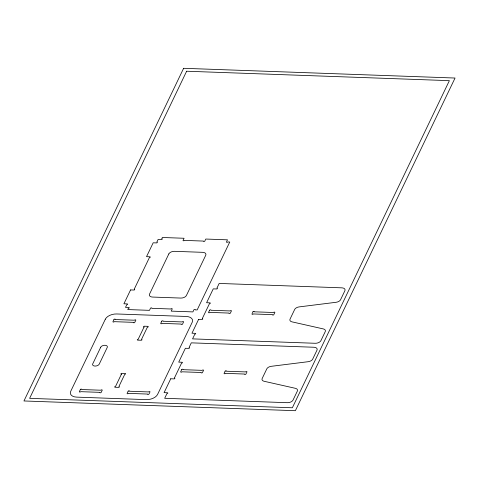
<?xml version="1.0" encoding="UTF-8"?>
<svg xmlns="http://www.w3.org/2000/svg" width="479" height="479" viewBox="0 0 479 479"><rect width="100%" height="100%" fill="white"/><g stroke="black" fill="none" stroke-linecap="round" stroke-linejoin="round"><path stroke-width="0.72" d="M183.625 68.299L23.95 400.965L295.375 410.701L455.05 78.035L183.625 68.299M186.642 71.227L29.626 398.348L292.358 407.773L449.374 80.652L186.642 71.227M105.35 319.176L70.724 391.307A9.185 5.281 -12.5 0 0 76.724 397.133L146.293 399.63A9.185 5.281 -12.5 0 0 157.585 394.421L192.205 322.289A9.185 5.281 -12.5 0 0 186.211 316.463L116.642 313.967A9.185 5.281 -12.5 0 0 105.35 319.176M80.394 389.481L79.37 391.618A0.695 0.395 -12.5 0 0 79.819 392.056A0.695 0.395 -12.5 0 0 80.67 391.666L99.866 392.355A0.695 0.395 -12.5 0 0 100.321 392.792A0.695 0.395 -12.5 0 0 101.171 392.397L102.195 390.265A0.695 0.395 -12.5 0 0 101.74 389.828A0.695 0.395 -12.5 0 0 100.889 390.217L81.693 389.529A0.695 0.395 -12.5 0 0 81.244 389.092A0.695 0.395 -12.5 0 0 80.394 389.481M113.99 319.481L112.966 321.619A0.695 0.395 -12.5 0 0 113.421 322.056A0.695 0.395 -12.5 0 0 114.271 321.666L133.467 322.355A0.695 0.395 -12.5 0 0 133.916 322.792A0.695 0.395 -12.5 0 0 134.767 322.403L135.791 320.265A0.695 0.395 -12.5 0 0 135.341 319.828A0.695 0.395 -12.5 0 0 134.491 320.217L115.295 319.529A0.695 0.395 -12.5 0 0 114.846 319.092A0.695 0.395 -12.5 0 0 113.99 319.481M100.716 347.233L92.734 363.866A3.461 1.988 -12.5 0 0 94.992 366.064A3.461 1.988 -12.5 0 0 99.249 364.1L107.23 347.467A3.461 1.988 -12.5 0 0 104.973 345.275A3.461 1.988 -12.5 0 0 100.716 347.233M130.563 289.927L123.911 303.788L127.169 303.902A0.695 0.395 -12.5 0 1 127.618 304.345A0.695 0.395 -12.5 0 1 126.767 304.734L125.504 307.368L128.761 307.488A0.695 0.395 -12.5 0 1 129.21 307.925A0.695 0.395 -12.5 0 1 128.36 308.314L127.761 309.566L149.478 310.344L150.472 308.266A0.695 0.395 -12.5 0 1 151.322 307.871A0.695 0.395 -12.5 0 1 151.777 308.308L170.883 308.997A0.695 0.395 -12.5 0 1 171.733 308.602A0.695 0.395 -12.5 0 1 172.189 309.045L171.189 311.122L192.905 311.901L193.899 309.823A0.695 0.395 -12.5 0 1 194.755 309.428A0.695 0.395 -12.5 0 1 195.204 309.871L197.156 309.937L229.758 242.021L227.806 241.949A0.695 0.395 -12.5 0 1 226.956 242.338A0.695 0.395 -12.5 0 1 226.501 241.901L227.501 239.823L205.784 239.045L204.79 241.123A0.695 0.395 -12.5 0 1 203.94 241.518A0.695 0.395 -12.5 0 1 203.485 241.075L184.379 240.392A0.695 0.395 -12.5 0 1 183.529 240.781A0.695 0.395 -12.5 0 1 183.074 240.344L184.074 238.267L162.357 237.488L161.758 238.734A0.695 0.395 -12.5 0 1 162.213 239.171A0.695 0.395 -12.5 0 1 161.363 239.566L158.106 239.446L156.843 242.081A0.695 0.395 -12.5 0 1 157.292 242.524A0.695 0.395 -12.5 0 1 156.441 242.913L153.184 242.799L146.532 256.66L149.789 256.774A0.695 0.395 -12.5 0 1 150.238 257.217A0.695 0.395 -12.5 0 1 149.388 257.606L134.222 289.208A0.695 0.395 -12.5 0 1 134.671 289.651A0.695 0.395 -12.5 0 1 133.821 290.04L130.563 289.927M168.824 253.93L149.526 294.13A4.616 2.652 -12.5 0 0 152.538 297.058L180.769 298.07A4.616 2.652 -12.5 0 0 186.439 295.453L205.736 255.259A4.616 2.652 -12.5 0 0 202.725 252.331L174.494 251.319A4.616 2.652 -12.5 0 0 168.824 253.93M121.427 374.177L115.541 386.427A0.695 0.395 -12.5 0 0 114.691 386.822A0.695 0.395 -12.5 0 0 115.146 387.26L118.487 387.379A0.695 0.395 -12.5 0 0 119.337 386.99A0.695 0.395 -12.5 0 0 118.888 386.547L124.768 374.297A0.695 0.395 -12.5 0 0 125.618 373.901A0.695 0.395 -12.5 0 0 125.169 373.464L121.822 373.345A0.695 0.395 -12.5 0 0 120.971 373.734A0.695 0.395 -12.5 0 0 121.427 374.177M144.047 327.049L138.162 339.3A0.695 0.395 -12.5 0 0 137.311 339.695A0.695 0.395 -12.5 0 0 137.766 340.132L141.107 340.252A0.695 0.395 -12.5 0 0 141.958 339.862A0.695 0.395 -12.5 0 0 141.509 339.419L147.388 327.169A0.695 0.395 -12.5 0 0 148.239 326.774A0.695 0.395 -12.5 0 0 147.789 326.337L144.442 326.217A0.695 0.395 -12.5 0 0 143.592 326.606A0.695 0.395 -12.5 0 0 144.047 327.049M128.162 391.193L127.139 393.331A0.695 0.395 -12.5 0 0 127.594 393.768A0.695 0.395 -12.5 0 0 128.444 393.379L147.64 394.067A0.695 0.395 -12.5 0 0 148.089 394.504A0.695 0.395 -12.5 0 0 148.939 394.115L149.963 391.978A0.695 0.395 -12.5 0 0 149.514 391.541A0.695 0.395 -12.5 0 0 148.664 391.93L129.468 391.241A0.695 0.395 -12.5 0 0 129.013 390.804A0.695 0.395 -12.5 0 0 128.162 391.193M161.764 321.199L160.74 323.331A0.695 0.395 -12.5 0 0 161.189 323.768A0.695 0.395 -12.5 0 0 162.04 323.379L181.236 324.067A0.695 0.395 -12.5 0 0 181.691 324.505A0.695 0.395 -12.5 0 0 182.541 324.115L183.565 321.978A0.695 0.395 -12.5 0 0 183.11 321.541A0.695 0.395 -12.5 0 0 182.259 321.93L163.064 321.241A0.695 0.395 -12.5 0 0 162.615 320.804A0.695 0.395 -12.5 0 0 161.764 321.199M198.617 319.361L191.965 333.222L195.216 333.336A0.695 0.395 -12.5 0 1 195.672 333.779A0.695 0.395 -12.5 0 1 194.821 334.168L192.558 338.881L315.242 343.281A4.616 2.652 -12.5 0 0 320.912 340.665L325.217 331.702A4.616 2.652 -12.5 0 0 323.283 328.911L291.998 321.858A4.616 2.652 -12.5 0 1 290.064 319.068L294.675 309.458A4.616 2.652 -12.5 0 1 299.183 306.895L336.06 302.291A4.616 2.652 -12.5 0 0 340.563 299.728L344.868 290.765A4.616 2.652 -12.5 0 0 341.856 287.837L219.172 283.436L216.909 288.148A0.695 0.395 -12.5 0 1 217.358 288.592A0.695 0.395 -12.5 0 1 216.508 288.981L213.251 288.867L206.599 302.728L209.856 302.842A0.695 0.395 -12.5 0 1 210.311 303.279A0.695 0.395 -12.5 0 1 209.455 303.674L202.27 318.643A0.695 0.395 -12.5 0 1 202.725 319.086A0.695 0.395 -12.5 0 1 201.875 319.475L198.617 319.361M170.734 378.769L164.081 392.63L167.339 392.75A0.695 0.395 -12.5 0 1 167.794 393.187A0.695 0.395 -12.5 0 1 166.943 393.582L164.68 398.294L287.364 402.695A4.616 2.652 -12.5 0 0 293.034 400.079L297.339 391.115A4.616 2.652 -12.5 0 0 295.405 388.325L264.121 381.272A4.616 2.652 -12.5 0 1 262.187 378.476L266.797 368.872A4.616 2.652 -12.5 0 1 271.3 366.309L308.183 361.699A4.616 2.652 -12.5 0 0 312.685 359.136L316.984 350.179A4.616 2.652 -12.5 0 0 313.973 347.251L191.289 342.85L189.031 347.562A0.695 0.395 -12.5 0 1 189.48 347.999A0.695 0.395 -12.5 0 1 188.63 348.395L185.373 348.275L178.721 362.136L181.978 362.256A0.695 0.395 -12.5 0 1 182.427 362.693A0.695 0.395 -12.5 0 1 181.577 363.088L174.392 378.057A0.695 0.395 -12.5 0 1 174.847 378.494A0.695 0.395 -12.5 0 1 173.991 378.889L170.734 378.769M209.592 310.206L208.569 312.344A0.695 0.395 -12.5 0 0 209.018 312.781A0.695 0.395 -12.5 0 0 209.868 312.386L229.064 313.074A0.695 0.395 -12.5 0 0 229.513 313.517A0.695 0.395 -12.5 0 0 230.369 313.122L231.393 310.991A0.695 0.395 -12.5 0 0 230.938 310.548A0.695 0.395 -12.5 0 0 230.088 310.943L210.892 310.254A0.695 0.395 -12.5 0 0 210.443 309.817A0.695 0.395 -12.5 0 0 209.592 310.206M181.709 369.62L180.685 371.752A0.695 0.395 -12.5 0 0 181.14 372.195A0.695 0.395 -12.5 0 0 181.99 371.8L201.186 372.488A0.695 0.395 -12.5 0 0 201.635 372.925A0.695 0.395 -12.5 0 0 202.485 372.536L203.509 370.399A0.695 0.395 -12.5 0 0 203.06 369.962A0.695 0.395 -12.5 0 0 202.21 370.357L183.014 369.668A0.695 0.395 -12.5 0 0 182.565 369.225A0.695 0.395 -12.5 0 0 181.709 369.62M253.02 311.763L251.996 313.901A0.695 0.395 -12.5 0 0 252.445 314.338A0.695 0.395 -12.5 0 0 253.295 313.949L272.491 314.637A0.695 0.395 -12.5 0 0 272.94 315.074A0.695 0.395 -12.5 0 0 273.796 314.679L274.82 312.548A0.695 0.395 -12.5 0 0 274.365 312.11A0.695 0.395 -12.5 0 0 273.515 312.5L254.319 311.811A0.695 0.395 -12.5 0 0 253.87 311.374A0.695 0.395 -12.5 0 0 253.02 311.763M225.136 371.177L224.112 373.309A0.695 0.395 -12.5 0 0 224.567 373.752A0.695 0.395 -12.5 0 0 225.417 373.357L244.613 374.045A0.695 0.395 -12.5 0 0 245.062 374.488A0.695 0.395 -12.5 0 0 245.913 374.093L246.936 371.961A0.695 0.395 -12.5 0 0 246.487 371.518A0.695 0.395 -12.5 0 0 245.637 371.914L226.441 371.225A0.695 0.395 -12.5 0 0 225.992 370.782A0.695 0.395 -12.5 0 0 225.136 371.177"/></g></svg>
